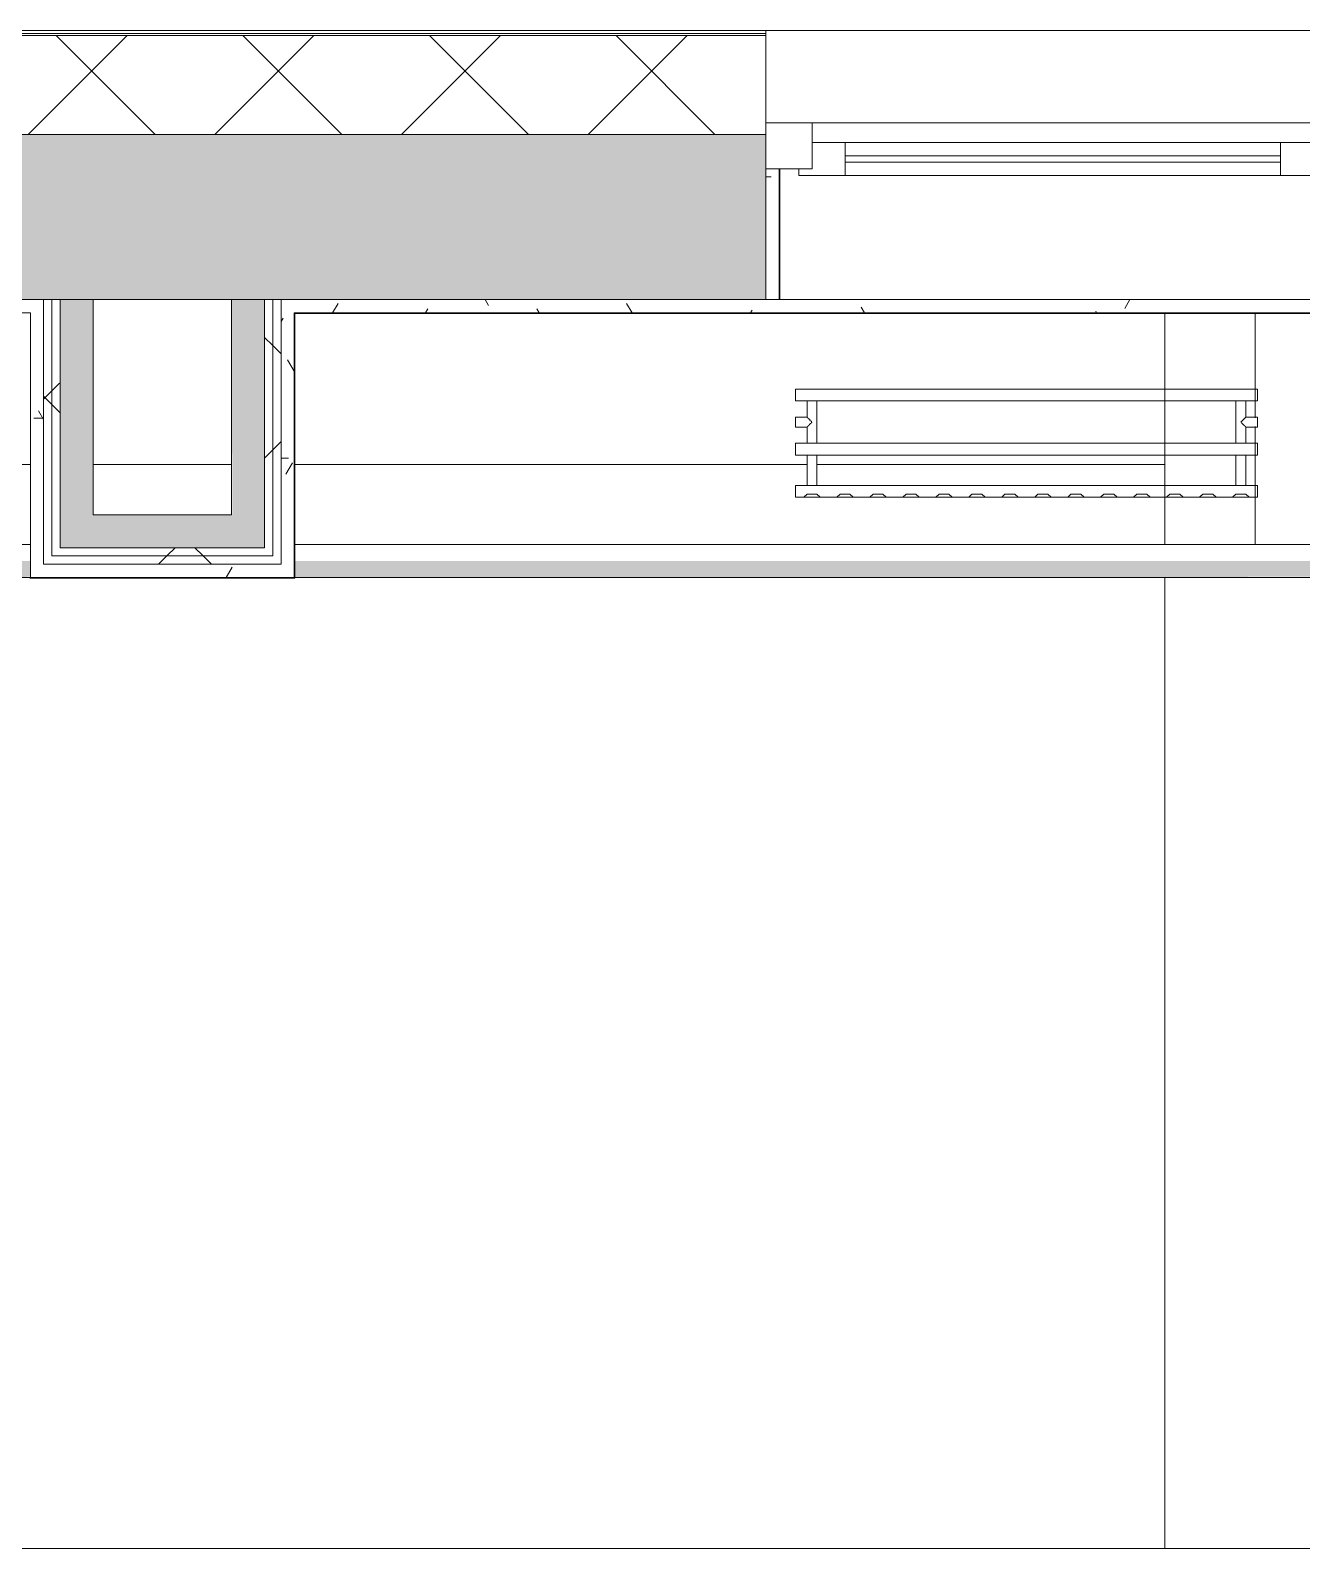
# Model space of a CAD drawing. Header units: millimetres. Extents: x -1113 to 415037, y -3642 to 354837.
# Drawn here: x 266908 to 268834, y 19257 to 21558 of the extents above; entities that cross this region are included whole.
import ezdxf

# ---------------------------------------------------------------- set-up
doc = ezdxf.new("R2010")
doc.units = ezdxf.units.MM
doc.layers.add('A-AREA-PATT-2', color=7, linetype='Continuous', lineweight=5, true_color=0xcde0ef, transparency=1)
for name, color, linetype, lineweight in [('A-FLOR', 7, 'Continuous', 9), ('A-GLAZ', 7, 'Continuous', 9), ('A-GLAZ-1', 7, 'Continuous', 5), ('A-WALL', 7, 'Continuous', 5), ('I-WALL', 7, 'Continuous', 5)]:
    doc.layers.add(name, color=color, linetype=linetype, lineweight=lineweight)
for name, color, linetype, lineweight, true_color in [('A-WALL-1', 9, 'Continuous', 5, 0x808080), ('A-WALL-FNSH-1', 9, 'Continuous', 5, 0x808080), ('M-EQPM-1', 7, 'Continuous', 9, 0xb2b2b2)]:
    doc.layers.add(name, color=color, linetype=linetype, lineweight=lineweight, true_color=true_color)
pattern_1 = [(0, (148772.123, -1e-08), (243.84, 60.96), [20.117, -162.763, 20.117, -162.763, -975.36]), (0, (148772.123, -1e-08), (243.84, 60.96), [-365.76, 20.117, -345.643, 20.117, -162.763, -426.72]), (0, (148772.123, -1e-08), (243.84, 60.96), [-914.4, 20.117, -101.803, 20.117, -284.683]), (120, (148863.563, 30.48), (-174.71291, 180.691634), [20.117, -162.763, 20.117, -162.763, -975.36]), (120, (148863.563, 30.48), (-174.71291, 180.691634), [-365.76, 20.117, -345.643, 20.117, -162.763, -426.72]), (120, (148863.563, 30.48), (-174.71291, 180.691634), [-914.4, 20.117, -101.803, 20.117, -284.683]), (240, (148894.043, 152.4), (-69.12709, -241.651634), [20.117, -162.763, 20.117, -162.763, -975.36]), (240, (148894.043, 152.4), (-69.12709, -241.651634), [-365.76, 20.117, -345.643, 20.117, -162.763, -426.72]), (240, (148894.043, 152.4), (-69.12709, -241.651634), [-914.4, 20.117, -101.803, 20.117, -284.683])]
pattern_2 = [(45, (148772.12, -1e-08), (-212.132, 212.132), []), (135, (148772.12, -1e-08), (-212.132, -212.132), [])]

# ---------------------------------------------------------------- blocks, each defined once
blk = doc.blocks.new('120_Окно_СКБ_1Ст - 120_Окно_СКБ_1Ст 900х2500_h_ с форточкой-V355-Объем проектирования 2 этажа')
at = {"layer": 'A-GLAZ'}
for p, q in [((-450, -127), (-450, -57)), ((-450, -57), (-380, -57)), ((-380, -57), (-380, -127)), ((380, -127), (380, -57)), ((380, -57), (450, -57)), ((450, -57), (450, -127)), ((380, -87), (-380, -87)), ((-380, -87), (-380, -127)), ((-330, -137), (-330, -87)), ((330, -137), (330, -87)), ((380, -127), (380, -87)), ((-380, -127), (-450, -127)), ((-380, -127), (-400, -127)), ((-400, -127), (-400, -137)), ((-400, -137), (400, -137)), ((400, -137), (-400, -137)), ((450, -127), (380, -127)), ((400, -127), (380, -127)), ((400, -137), (400, -127))]:
    blk.add_line(p, q, dxfattribs=at)
at = {"layer": 'A-GLAZ-1'}
for p, q in [((450, -57), (-450, -57)), ((-330, -107), (330, -107)), ((-430, -127), (-400, -127)), ((330, -117), (-330, -117)), ((400, -127), (430, -127))]:
    blk.add_line(p, q, dxfattribs=at)
blk = doc.blocks.new('radiator_prado_classic_z_tip_30_po exemplyaru - Classic Z Тип 30-300-V475-Объем проектирования 2 этажа')
at = {"layer": 'M-EQPM-1'}
for p, q in [((0, 228), (0, 210)), ((700, 228), (0, 228)), ((0, 210), (0, 228)), ((0, 228), (12.5, 228)), ((0, 210), (700, 210)), ((17.8, 210), (0, 210)), ((12.5, 228), (37.5, 228)), ((37.5, 228), (12.5, 228)), ((12.5, 228), (37.5, 228)), ((12.5, 228), (17.5, 223)), ((12.5, 228), (17.5, 223)), ((32.5, 223), (17.5, 223)), ((17.5, 223), (32.5, 223)), ((17.5, 210), (17.5, 164)), ((17.5, 210), (17.5, 164)), ((17.8, 210), (17.5, 210)), ((17.5, 210), (17.8, 210)), ((17.8, 210), (17.5, 210)), ((17.5, 210), (32.5, 210)), ((32.2, 210), (17.8, 210)), ((17.8, 210), (18.5, 210)), ((32.2, 210), (17.8, 210)), ((18.5, 210), (19.7, 210)), ((19.7, 210), (21.2, 210)), ((21.2, 210), (23.1, 210)), ((23.1, 210), (25, 210)), ((25, 210), (26.9, 210)), ((26.9, 210), (28.7, 210)), ((28.7, 210), (30.3, 210)), ((30.3, 210), (31.5, 210)), ((31.5, 210), (32.2, 210)), ((32.5, 210), (32.2, 210)), ((32.2, 210), (32.5, 210)), ((32.5, 210), (32.2, 210)), ((667.8, 210), (32.2, 210)), ((32.5, 223), (37.5, 228)), ((37.5, 228), (32.5, 223)), ((32.5, 164), (32.5, 210)), ((32.5, 164), (32.5, 210)), ((37.5, 228), (62.5, 228)), ((62.5, 228), (87.5, 228)), ((87.5, 228), (62.5, 228)), ((62.5, 228), (87.5, 228)), ((62.5, 228), (67.5, 223)), ((62.5, 228), (67.5, 223)), ((82.5, 223), (67.5, 223)), ((67.5, 223), (82.5, 223)), ((82.5, 223), (87.5, 228)), ((87.5, 228), (82.5, 223)), ((87.5, 228), (112.5, 228)), ((112.5, 228), (137.5, 228)), ((137.5, 228), (112.5, 228)), ((112.5, 228), (137.5, 228)), ((112.5, 228), (117.5, 223)), ((112.5, 228), (117.5, 223)), ((132.5, 223), (117.5, 223)), ((117.5, 223), (132.5, 223)), ((132.5, 223), (137.5, 228)), ((137.5, 228), (132.5, 223)), ((137.5, 228), (162.5, 228)), ((162.5, 228), (187.5, 228)), ((187.5, 228), (162.5, 228)), ((162.5, 228), (187.5, 228)), ((162.5, 228), (167.5, 223)), ((162.5, 228), (167.5, 223)), ((182.5, 223), (167.5, 223)), ((167.5, 223), (182.5, 223)), ((182.5, 223), (187.5, 228)), ((187.5, 228), (182.5, 223)), ((187.5, 228), (212.5, 228)), ((212.5, 228), (237.5, 228)), ((237.5, 228), (212.5, 228)), ((212.5, 228), (237.5, 228)), ((212.5, 228), (217.5, 223)), ((212.5, 228), (217.5, 223)), ((232.5, 223), (217.5, 223)), ((217.5, 223), (232.5, 223)), ((232.5, 223), (237.5, 228)), ((237.5, 228), (232.5, 223)), ((237.5, 228), (262.5, 228)), ((262.5, 228), (287.5, 228)), ((287.5, 228), (262.5, 228)), ((262.5, 228), (287.5, 228)), ((262.5, 228), (267.5, 223)), ((262.5, 228), (267.5, 223)), ((282.5, 223), (267.5, 223)), ((267.5, 223), (282.5, 223)), ((282.5, 223), (287.5, 228)), ((287.5, 228), (282.5, 223)), ((287.5, 228), (312.5, 228)), ((312.5, 228), (337.5, 228)), ((337.5, 228), (312.5, 228)), ((312.5, 228), (337.5, 228)), ((312.5, 228), (317.5, 223)), ((312.5, 228), (317.5, 223)), ((332.5, 223), (317.5, 223)), ((317.5, 223), (332.5, 223)), ((332.5, 223), (337.5, 228)), ((337.5, 228), (332.5, 223)), ((337.5, 228), (362.5, 228)), ((362.5, 228), (387.5, 228)), ((387.5, 228), (362.5, 228)), ((362.5, 228), (387.5, 228)), ((362.5, 228), (367.5, 223)), ((362.5, 228), (367.5, 223)), ((382.5, 223), (367.5, 223)), ((367.5, 223), (382.5, 223)), ((382.5, 223), (387.5, 228)), ((387.5, 228), (382.5, 223)), ((387.5, 228), (412.5, 228)), ((412.5, 228), (437.5, 228)), ((437.5, 228), (412.5, 228)), ((412.5, 228), (437.5, 228)), ((412.5, 228), (417.5, 223)), ((412.5, 228), (417.5, 223)), ((432.5, 223), (417.5, 223)), ((417.5, 223), (432.5, 223)), ((432.5, 223), (437.5, 228)), ((437.5, 228), (432.5, 223)), ((437.5, 228), (462.5, 228)), ((462.5, 228), (487.5, 228)), ((487.5, 228), (462.5, 228)), ((462.5, 228), (487.5, 228)), ((462.5, 228), (467.5, 223)), ((462.5, 228), (467.5, 223)), ((482.5, 223), (467.5, 223)), ((467.5, 223), (482.5, 223)), ((482.5, 223), (487.5, 228)), ((487.5, 228), (482.5, 223)), ((487.5, 228), (512.5, 228)), ((512.5, 228), (537.5, 228)), ((537.5, 228), (512.5, 228)), ((512.5, 228), (537.5, 228)), ((512.5, 228), (517.5, 223)), ((512.5, 228), (517.5, 223)), ((532.5, 223), (517.5, 223)), ((517.5, 223), (532.5, 223)), ((532.5, 223), (537.5, 228)), ((537.5, 228), (532.5, 223)), ((537.5, 228), (562.5, 228)), ((562.5, 228), (587.5, 228)), ((587.5, 228), (562.5, 228)), ((562.5, 228), (587.5, 228)), ((562.5, 228), (567.5, 223)), ((562.5, 228), (567.5, 223)), ((582.5, 223), (567.5, 223)), ((567.5, 223), (582.5, 223)), ((582.5, 223), (587.5, 228)), ((587.5, 228), (582.5, 223)), ((587.5, 228), (612.5, 228)), ((612.5, 228), (637.5, 228)), ((637.5, 228), (612.5, 228)), ((612.5, 228), (637.5, 228)), ((612.5, 228), (617.5, 223)), ((612.5, 228), (617.5, 223)), ((632.5, 223), (617.5, 223)), ((617.5, 223), (632.5, 223)), ((632.5, 223), (637.5, 228)), ((637.5, 228), (632.5, 223)), ((637.5, 228), (662.5, 228)), ((662.5, 228), (687.5, 228)), ((687.5, 228), (662.5, 228)), ((662.5, 228), (687.5, 228)), ((662.5, 228), (667.5, 223)), ((662.5, 228), (667.5, 223)), ((682.5, 223), (667.5, 223)), ((667.5, 223), (682.5, 223)), ((667.5, 210), (667.5, 164)), ((667.5, 210), (667.5, 164)), ((667.8, 210), (667.5, 210)), ((667.5, 210), (682.5, 210)), ((667.8, 210), (667.5, 210)), ((667.5, 210), (667.8, 210)), ((669.7, 210), (667.8, 210)), ((682.2, 210), (667.8, 210)), ((667.8, 210), (682.2, 210)), ((675, 210), (669.7, 210)), ((682.2, 210), (675, 210)), ((682.5, 210), (682.2, 210)), ((682.5, 210), (682.2, 210)), ((682.2, 210), (682.5, 210)), ((700, 210), (682.2, 210)), ((682.5, 223), (687.5, 228)), ((687.5, 228), (682.5, 223)), ((682.5, 164), (682.5, 210)), ((682.5, 164), (682.5, 210)), ((687.5, 228), (700, 228)), ((700, 210), (700, 228)), ((700, 228), (700, 210)), ((700, 164), (0, 164)), ((0, 164), (0, 146)), ((0, 146), (0, 164)), ((0, 164), (17.8, 164)), ((17.8, 164), (17.5, 164)), ((17.5, 164), (17.8, 164)), ((17.8, 164), (17.5, 164)), ((17.5, 164), (32.5, 164)), ((32.2, 164), (17.8, 164)), ((17.8, 164), (18.5, 164)), ((32.2, 164), (17.8, 164)), ((18.5, 164), (21.2, 164)), ((21.2, 164), (25, 164)), ((25, 164), (26.9, 164)), ((26.9, 164), (30.3, 164)), ((30.3, 164), (32.2, 164)), ((32.5, 164), (32.2, 164)), ((32.2, 164), (32.5, 164)), ((32.5, 164), (32.2, 164)), ((32.2, 164), (667.8, 164)), ((667.8, 164), (667.5, 164)), ((667.5, 164), (682.5, 164)), ((667.8, 164), (667.5, 164)), ((667.5, 164), (667.8, 164)), ((669.7, 164), (667.8, 164)), ((682.2, 164), (667.8, 164)), ((667.8, 164), (669.7, 164)), ((673.1, 164), (669.7, 164)), ((669.7, 164), (673.1, 164)), ((678.7, 164), (673.1, 164)), ((673.1, 164), (676.9, 164)), ((676.9, 164), (682.2, 164)), ((682.2, 164), (678.7, 164)), ((682.5, 164), (682.2, 164)), ((682.5, 164), (682.2, 164)), ((682.2, 164), (682.5, 164)), ((682.2, 164), (700, 164)), ((700, 146), (700, 164)), ((700, 164), (700, 146)), ((0, 146), (700, 146)), ((18.5, 146), (0, 146)), ((17.5, 146), (17.5, 121.5)), ((17.5, 146), (17.5, 121.5)), ((17.5, 146), (18.5, 146)), ((18.5, 146), (17.5, 146)), ((17.5, 146), (18.5, 146)), ((32.5, 146), (17.5, 146)), ((18.5, 146), (32.2, 146)), ((21.2, 146), (18.5, 146)), ((18.5, 146), (32.2, 146)), ((32.2, 146), (21.2, 146)), ((32.2, 146), (32.5, 146)), ((32.5, 146), (32.2, 146)), ((32.2, 146), (32.5, 146)), ((667.8, 146), (32.2, 146)), ((32.5, 82), (32.5, 146)), ((32.5, 82), (32.5, 146)), ((667.5, 146), (667.5, 82)), ((667.5, 146), (667.5, 82)), ((667.5, 146), (667.8, 146)), ((682.5, 146), (667.5, 146)), ((667.5, 146), (667.8, 146)), ((667.8, 146), (667.5, 146)), ((667.8, 146), (681.5, 146)), ((667.8, 146), (681.5, 146)), ((669.7, 146), (667.8, 146)), ((675, 146), (669.7, 146)), ((681.5, 146), (675, 146)), ((681.5, 146), (682.5, 146)), ((681.5, 146), (682.5, 146)), ((682.5, 146), (681.5, 146)), ((700, 146), (681.5, 146)), ((682.5, 121.5), (682.5, 146)), ((682.5, 121.5), (682.5, 146)), ((17.5, 121.5), (0, 121.5)), ((17.5, 121.5), (0, 121.5)), ((0, 121.5), (0, 120.5)), ((0, 106.5), (0, 121.5)), ((0, 120.5), (0, 107.5)), ((0, 120.5), (0, 119.3)), ((0, 114), (0, 120.5)), ((0, 120.5), (0, 120.5)), ((0, 119.3), (0, 117.8)), ((0, 117.8), (0, 114)), ((700, 121.5), (682.5, 121.5)), ((700, 121.5), (682.5, 121.5)), ((700, 121.5), (700, 106.5)), ((700, 120.5), (700, 121.5)), ((700, 121.5), (700, 120.5)), ((700, 120.5), (700, 121.5)), ((700, 107.5), (700, 120.5)), ((700, 120.5), (700, 107.5)), ((700, 107.5), (700, 120.5)), ((0, 114), (0, 110.3)), ((0, 107.5), (0, 114)), ((0, 110.3), (0, 108.7)), ((0, 108.7), (0, 107.5)), ((0, 107.5), (0, 106.5)), ((0, 107.5), (0, 107.5)), ((0, 106.5), (17.5, 106.5)), ((0, 106.5), (17.5, 106.5)), ((17.5, 106.5), (17.5, 82)), ((17.5, 106.5), (17.5, 82)), ((682.5, 82), (682.5, 106.5)), ((682.5, 106.5), (700, 106.5)), ((682.5, 82), (682.5, 106.5)), ((682.5, 106.5), (700, 106.5)), ((700, 106.5), (700, 107.5)), ((700, 107.5), (700, 106.5)), ((700, 106.5), (700, 107.5)), ((700, 82), (0, 82)), ((0, 82), (0, 64)), ((0, 64), (0, 82)), ((0, 82), (18.5, 82)), ((18.5, 82), (17.5, 82)), ((17.5, 82), (18.5, 82)), ((18.5, 82), (17.5, 82)), ((17.5, 82), (32.5, 82)), ((32.2, 82), (18.5, 82)), ((18.5, 82), (19.7, 82)), ((32.2, 82), (18.5, 82)), ((19.7, 82), (26.9, 82)), ((26.9, 82), (30.3, 82)), ((30.3, 82), (31.5, 82)), ((31.5, 82), (32.2, 82)), ((32.5, 82), (32.2, 82)), ((32.2, 82), (32.5, 82)), ((32.5, 82), (32.2, 82)), ((32.2, 82), (667.8, 82)), ((667.8, 82), (667.5, 82)), ((667.5, 82), (682.5, 82)), ((667.8, 82), (667.5, 82)), ((667.5, 82), (667.8, 82)), ((681.5, 82), (667.8, 82)), ((681.5, 82), (667.8, 82)), ((667.8, 82), (669.7, 82)), ((669.7, 82), (675, 82)), ((675, 82), (678.7, 82)), ((678.7, 82), (680.3, 82)), ((680.3, 82), (681.5, 82)), ((682.5, 82), (681.5, 82)), ((682.5, 82), (681.5, 82)), ((681.5, 82), (682.5, 82)), ((681.5, 82), (700, 82)), ((700, 64), (700, 82)), ((700, 82), (700, 64)), ((700, 64), (0, 64)), ((0, 64), (700, 64))]:
    blk.add_line(p, q, dxfattribs=at)
for points, knots in [([(18.5, 120.5), (18.4, 120.6), (18.3, 120.7), (18.1, 120.9), (17.9, 121.1), (17.8, 121.2), (17.7, 121.3), (17.5, 121.5), (17.5, 121.5), (17.5, 121.5)], [0.7142857, 0.7142857, 0.7142857, 0.7142857, 0.75, 0.7857143, 0.8214286, 0.8571429, 0.8928571, 0.9285714, 1, 1, 1, 1]), ([(17.5, 121.5), (17.5, 121.5), (17.5, 121.5), (17.7, 121.3), (17.8, 121.2), (17.9, 121.1), (18.1, 120.9), (18.3, 120.7), (18.4, 120.6), (18.5, 120.5)], [0, 0, 0, 0, 0.0714286, 0.1071429, 0.1428571, 0.1785714, 0.2142857, 0.25, 0.2857143, 0.2857143, 0.2857143, 0.2857143]), ([(17.5, 121.5), (17.5, 121.5), (17.5, 121.5), (17.7, 121.3), (17.8, 121.2), (17.9, 121.1), (18.1, 120.9), (18.3, 120.7), (18.4, 120.6), (18.5, 120.5)], [0, 0, 0, 0, 0.0714286, 0.1071429, 0.1428571, 0.1785714, 0.2142857, 0.25, 0.2857143, 0.2857143, 0.2857143, 0.2857143]), ([(25, 114), (24.5, 114.5), (23.6, 115.4), (22.4, 116.6), (21.6, 117.4), (21.1, 117.9), (20.8, 118.2), (20.5, 118.5), (20.2, 118.8), (19.8, 119.1), (19.6, 119.4), (19.3, 119.7), (19, 120), (18.7, 120.3), (18.5, 120.5), (18.3, 120.7), (18.1, 120.9), (17.9, 121.1), (17.8, 121.2), (17.7, 121.3), (17.5, 121.5), (17.5, 121.5), (17.5, 121.5)], [0, 0, 0, 0, 0.142857, 0.285714, 0.357143, 0.392857, 0.428571, 0.464286, 0.5, 0.535714, 0.571429, 0.607143, 0.642857, 0.678571, 0.714286, 0.75, 0.785714, 0.821429, 0.857143, 0.892857, 0.928571, 1, 1, 1, 1]), ([(22.1, 116.9), (21.9, 117.1), (21.6, 117.4), (21.1, 117.9), (20.8, 118.2), (20.5, 118.5), (20.2, 118.8), (19.9, 119.2), (19.7, 119.3), (19.6, 119.4)], [0.2857143, 0.2857143, 0.2857143, 0.2857143, 0.3571429, 0.3928571, 0.4285714, 0.4642857, 0.5, 0.5357143, 0.5714286, 0.5714286, 0.5714286, 0.5714286]), ([(19.6, 119.4), (19.7, 119.3), (19.9, 119.2), (20.3, 118.7), (20.7, 118.3), (21.1, 117.9), (21.6, 117.4), (21.9, 117.1), (22.1, 116.9)], [0.4285714, 0.4285714, 0.4285714, 0.4285714, 0.4642857, 0.5, 0.5714286, 0.6071429, 0.6428571, 0.7142857, 0.7142857, 0.7142857, 0.7142857]), ([(19.6, 119.4), (19.7, 119.3), (19.8, 119.1), (20.3, 118.7), (20.7, 118.3), (21.1, 117.9), (21.6, 117.4), (21.9, 117.1), (22.1, 116.9)], [0.4285714, 0.4285714, 0.4285714, 0.4285714, 0.4642857, 0.5, 0.5714286, 0.6071429, 0.6428571, 0.7142857, 0.7142857, 0.7142857, 0.7142857]), ([(675, 114), (675.5, 114.5), (676.4, 115.4), (677.6, 116.6), (678.4, 117.4), (678.9, 117.9), (679.2, 118.2), (679.5, 118.5), (679.8, 118.8), (680.1, 119.2), (680.4, 119.4), (680.7, 119.7), (681, 120), (681.3, 120.3), (681.5, 120.5), (681.7, 120.7), (681.9, 120.9), (682.1, 121.1), (682.2, 121.2), (682.3, 121.3), (682.5, 121.5), (682.5, 121.5), (682.5, 121.5)], [0, 0, 0, 0, 0.142857, 0.285714, 0.357143, 0.392857, 0.428571, 0.464286, 0.5, 0.535714, 0.571429, 0.607143, 0.642857, 0.678571, 0.714286, 0.75, 0.785714, 0.821429, 0.857143, 0.892857, 0.928571, 1, 1, 1, 1]), ([(680.4, 119.4), (680.3, 119.3), (680.1, 119.2), (679.7, 118.7), (679.3, 118.3), (678.9, 117.9), (678.4, 117.4), (678.1, 117.1), (677.9, 116.9)], [0.4285714, 0.4285714, 0.4285714, 0.4285714, 0.4642857, 0.5, 0.5714286, 0.6071429, 0.6428571, 0.7142857, 0.7142857, 0.7142857, 0.7142857]), ([(679.2, 118.2), (679.1, 118.1), (678.9, 117.9), (678.4, 117.4), (678.1, 117.1), (677.9, 116.9)], [0.5714286, 0.5714286, 0.5714286, 0.5714286, 0.6071429, 0.6428571, 0.7142857, 0.7142857, 0.7142857, 0.7142857]), ([(677.9, 116.9), (678.1, 117.1), (678.4, 117.4), (678.9, 117.9), (679.1, 118.1), (679.2, 118.2)], [0.2857143, 0.2857143, 0.2857143, 0.2857143, 0.3571429, 0.3928571, 0.4285714, 0.4285714, 0.4285714, 0.4285714]), ([(680.4, 119.4), (680.3, 119.3), (680.1, 119.2), (679.7, 118.7), (679.4, 118.4), (679.2, 118.2)], [0.4285714, 0.4285714, 0.4285714, 0.4285714, 0.4642857, 0.5, 0.5714286, 0.5714286, 0.5714286, 0.5714286]), ([(682.5, 121.5), (682.5, 121.5), (682.5, 121.5), (682.3, 121.3), (682.2, 121.2), (682.1, 121.1), (681.9, 120.9), (681.7, 120.7), (681.6, 120.6), (681.5, 120.5)], [0, 0, 0, 0, 0.0714286, 0.1071429, 0.1428571, 0.1785714, 0.2142857, 0.25, 0.2857143, 0.2857143, 0.2857143, 0.2857143]), ([(682.5, 121.5), (682.5, 121.5), (682.5, 121.5), (682.3, 121.3), (682.2, 121.2), (682.1, 121.1), (681.9, 120.9), (681.7, 120.7), (681.6, 120.6), (681.5, 120.5)], [0, 0, 0, 0, 0.0714286, 0.1071429, 0.1428571, 0.1785714, 0.2142857, 0.25, 0.2857143, 0.2857143, 0.2857143, 0.2857143]), ([(681.5, 120.5), (681.6, 120.6), (681.7, 120.7), (681.9, 120.9), (682.1, 121.1), (682.2, 121.2), (682.3, 121.3), (682.5, 121.5), (682.5, 121.5), (682.5, 121.5)], [0.7142857, 0.7142857, 0.7142857, 0.7142857, 0.75, 0.7857143, 0.8214286, 0.8571429, 0.8928571, 0.9285714, 1, 1, 1, 1]), ([(17.5, 106.5), (17.5, 106.5), (17.5, 106.5), (17.7, 106.7), (17.8, 106.8), (17.9, 106.9), (18.1, 107.1), (18.3, 107.3), (18.5, 107.5), (18.7, 107.7), (19, 108), (19.3, 108.3), (19.6, 108.6), (19.8, 108.9), (20.3, 109.3), (20.7, 109.7), (21.1, 110.1), (21.6, 110.6), (22.4, 111.4), (23.6, 112.6), (24.5, 113.5), (25, 114)], [0, 0, 0, 0, 0.071429, 0.107143, 0.142857, 0.178571, 0.214286, 0.25, 0.285714, 0.321429, 0.357143, 0.392857, 0.428571, 0.464286, 0.5, 0.571429, 0.607143, 0.642857, 0.714286, 0.857143, 1, 1, 1, 1]), ([(17.5, 106.5), (17.5, 106.5), (17.5, 106.5), (17.7, 106.7), (17.8, 106.8), (17.9, 106.9), (18.1, 107.1), (18.3, 107.3), (18.4, 107.4), (18.5, 107.5)], [0, 0, 0, 0, 0.0714286, 0.1071429, 0.1428571, 0.1785714, 0.2142857, 0.25, 0.2857143, 0.2857143, 0.2857143, 0.2857143]), ([(18.5, 107.5), (18.4, 107.4), (18.3, 107.3), (18.1, 107.1), (17.9, 106.9), (17.8, 106.8), (17.7, 106.7), (17.5, 106.5), (17.5, 106.5), (17.5, 106.5)], [0.7142857, 0.7142857, 0.7142857, 0.7142857, 0.75, 0.7857143, 0.8214286, 0.8571429, 0.8928571, 0.9285714, 1, 1, 1, 1]), ([(18.5, 107.5), (18.4, 107.4), (18.3, 107.3), (18.1, 107.1), (17.9, 106.9), (17.8, 106.8), (17.7, 106.7), (17.5, 106.5), (17.5, 106.5), (17.5, 106.5)], [0.7142857, 0.7142857, 0.7142857, 0.7142857, 0.75, 0.7857143, 0.8214286, 0.8571429, 0.8928571, 0.9285714, 1, 1, 1, 1]), ([(19.6, 108.6), (19.7, 108.7), (19.9, 108.8), (20.3, 109.3), (20.7, 109.7), (21.1, 110.1), (21.6, 110.6), (21.9, 110.9), (22.1, 111.1)], [0.4285714, 0.4285714, 0.4285714, 0.4285714, 0.4642857, 0.5, 0.5714286, 0.6071429, 0.6428571, 0.7142857, 0.7142857, 0.7142857, 0.7142857]), ([(22.1, 111.1), (21.9, 110.9), (21.6, 110.6), (21.1, 110.1), (20.8, 109.8), (20.5, 109.5), (20.2, 109.2), (19.9, 108.8), (19.7, 108.7), (19.6, 108.6)], [0.2857143, 0.2857143, 0.2857143, 0.2857143, 0.3571429, 0.3928571, 0.4285714, 0.4642857, 0.5, 0.5357143, 0.5714286, 0.5714286, 0.5714286, 0.5714286]), ([(22.1, 111.1), (21.9, 110.9), (21.6, 110.6), (21.1, 110.1), (20.8, 109.8), (20.5, 109.5), (20.2, 109.2), (19.8, 108.9), (19.7, 108.7), (19.6, 108.6)], [0.2857143, 0.2857143, 0.2857143, 0.2857143, 0.3571429, 0.3928571, 0.4285714, 0.4642857, 0.5, 0.5357143, 0.5714286, 0.5714286, 0.5714286, 0.5714286]), ([(682.5, 106.5), (682.5, 106.5), (682.5, 106.5), (682.3, 106.7), (682.2, 106.8), (682.1, 106.9), (681.9, 107.1), (681.7, 107.3), (681.5, 107.5), (681.3, 107.7), (681, 108), (680.7, 108.3), (680.4, 108.6), (680.1, 108.8), (679.7, 109.3), (679.3, 109.7), (678.9, 110.1), (678.4, 110.6), (677.6, 111.4), (676.4, 112.6), (675.5, 113.5), (675, 114)], [0, 0, 0, 0, 0.071429, 0.107143, 0.142857, 0.178571, 0.214286, 0.25, 0.285714, 0.321429, 0.357143, 0.392857, 0.428571, 0.464286, 0.5, 0.571429, 0.607143, 0.642857, 0.714286, 0.857143, 1, 1, 1, 1]), ([(677.9, 111.1), (678.1, 110.9), (678.4, 110.6), (678.9, 110.1), (679.2, 109.8), (679.5, 109.5), (679.8, 109.2), (680.1, 108.8), (680.3, 108.7), (680.4, 108.6)], [0.2857143, 0.2857143, 0.2857143, 0.2857143, 0.3571429, 0.3928571, 0.4285714, 0.4642857, 0.5, 0.5357143, 0.5714286, 0.5714286, 0.5714286, 0.5714286]), ([(677.9, 111.1), (678.1, 110.9), (678.4, 110.6), (678.9, 110.1), (679.1, 109.9), (679.2, 109.8)], [0.2857143, 0.2857143, 0.2857143, 0.2857143, 0.3571429, 0.3928571, 0.4285714, 0.4285714, 0.4285714, 0.4285714]), ([(679.2, 109.8), (679.1, 109.9), (678.9, 110.1), (678.4, 110.6), (678.1, 110.9), (677.9, 111.1)], [0.5714286, 0.5714286, 0.5714286, 0.5714286, 0.6071429, 0.6428571, 0.7142857, 0.7142857, 0.7142857, 0.7142857]), ([(680.4, 108.6), (680.3, 108.7), (680.1, 108.8), (679.7, 109.3), (679.4, 109.6), (679.2, 109.8)], [0.4285714, 0.4285714, 0.4285714, 0.4285714, 0.4642857, 0.5, 0.5714286, 0.5714286, 0.5714286, 0.5714286]), ([(681.5, 107.5), (681.6, 107.4), (681.7, 107.3), (681.9, 107.1), (682.1, 106.9), (682.2, 106.8), (682.3, 106.7), (682.5, 106.5), (682.5, 106.5), (682.5, 106.5)], [0.7142857, 0.7142857, 0.7142857, 0.7142857, 0.75, 0.7857143, 0.8214286, 0.8571429, 0.8928571, 0.9285714, 1, 1, 1, 1]), ([(681.5, 107.5), (681.6, 107.4), (681.7, 107.3), (681.9, 107.1), (682.1, 106.9), (682.2, 106.8), (682.3, 106.7), (682.5, 106.5), (682.5, 106.5), (682.5, 106.5)], [0.7142857, 0.7142857, 0.7142857, 0.7142857, 0.75, 0.7857143, 0.8214286, 0.8571429, 0.8928571, 0.9285714, 1, 1, 1, 1]), ([(682.5, 106.5), (682.5, 106.5), (682.5, 106.5), (682.3, 106.7), (682.2, 106.8), (682.1, 106.9), (681.9, 107.1), (681.7, 107.3), (681.6, 107.4), (681.5, 107.5)], [0, 0, 0, 0, 0.0714286, 0.1071429, 0.1428571, 0.1785714, 0.2142857, 0.25, 0.2857143, 0.2857143, 0.2857143, 0.2857143])]:
    blk.add_open_spline(points, degree=3, knots=knots, dxfattribs=at)
for points in [[(19.6, 119.4), (19.5, 119.5), (19.3, 119.7), (19, 120), (18.7, 120.3), (18.6, 120.4), (18.5, 120.5)], [(18.5, 120.5), (18.6, 120.4), (18.7, 120.3), (19, 120), (19.3, 119.7), (19.5, 119.5), (19.6, 119.4)], [(18.5, 120.5), (18.6, 120.4), (18.7, 120.3), (19, 120), (19.3, 119.7), (19.5, 119.5), (19.6, 119.4)], [(25, 114), (24.5, 114.5), (23.6, 115.4), (22.6, 116.4), (22.1, 116.9)], [(22.1, 116.9), (22.6, 116.4), (23.6, 115.4), (24.5, 114.5), (25, 114)], [(22.1, 116.9), (22.6, 116.4), (23.6, 115.4), (24.5, 114.5), (25, 114)], [(677.9, 116.9), (677.4, 116.4), (676.4, 115.4), (675.5, 114.5), (675, 114)], [(677.9, 116.9), (677.4, 116.4), (676.4, 115.4), (675.5, 114.5), (675, 114)], [(675, 114), (675.5, 114.5), (676.4, 115.4), (677.4, 116.4), (677.9, 116.9)], [(679.2, 118.2), (679.3, 118.3), (679.5, 118.5), (679.8, 118.8), (680.1, 119.2), (680.3, 119.3), (680.4, 119.4)], [(681.5, 120.5), (681.4, 120.4), (681.3, 120.3), (681, 120), (680.7, 119.7), (680.5, 119.5), (680.4, 119.4)], [(681.5, 120.5), (681.4, 120.4), (681.3, 120.3), (681, 120), (680.7, 119.7), (680.5, 119.5), (680.4, 119.4)], [(680.4, 119.4), (680.5, 119.5), (680.7, 119.7), (681, 120), (681.3, 120.3), (681.4, 120.4), (681.5, 120.5)], [(18.5, 107.5), (18.6, 107.6), (18.7, 107.7), (19, 108), (19.3, 108.3), (19.5, 108.5), (19.6, 108.6)], [(19.6, 108.6), (19.5, 108.5), (19.3, 108.3), (19, 108), (18.7, 107.7), (18.6, 107.6), (18.5, 107.5)], [(19.6, 108.6), (19.5, 108.5), (19.3, 108.3), (19, 108), (18.7, 107.7), (18.6, 107.6), (18.5, 107.5)], [(22.1, 111.1), (22.6, 111.6), (23.6, 112.6), (24.5, 113.5), (25, 114)], [(25, 114), (24.5, 113.5), (23.6, 112.6), (22.6, 111.6), (22.1, 111.1)], [(25, 114), (24.5, 113.5), (23.6, 112.6), (22.6, 111.6), (22.1, 111.1)], [(675, 114), (675.5, 113.5), (676.4, 112.6), (677.4, 111.6), (677.9, 111.1)], [(675, 114), (675.5, 113.5), (676, 113), (676.4, 112.6)], [(677.9, 111.1), (677.4, 111.6), (676.4, 112.6), (675.5, 113.5), (675, 114)], [(676.4, 112.6), (676.9, 112.1), (677.4, 111.6), (677.9, 111.1)], [(679.2, 109.8), (679.3, 109.7), (679.5, 109.5), (679.8, 109.2), (680.1, 108.8), (680.3, 108.7), (680.4, 108.6)], [(680.4, 108.6), (680.5, 108.5), (680.7, 108.3), (681, 108), (681.3, 107.7), (681.4, 107.6), (681.5, 107.5)], [(680.4, 108.6), (680.5, 108.5), (680.7, 108.3), (681, 108), (681.3, 107.7), (681.4, 107.6), (681.5, 107.5)], [(681.5, 107.5), (681.4, 107.6), (681.3, 107.7), (681, 108), (680.7, 108.3), (680.5, 108.5), (680.4, 108.6)]]:
    blk.add_open_spline(points, degree=3, dxfattribs=at)

msp = doc.modelspace()

# ---------------------------------------------------------------- hatches: boundary and pattern name
at = {"layer": 'A-AREA-PATT-2'}
h = msp.add_hatch(color=256, dxfattribs=at)
h.paths.add_polyline_path([(260908, 20728), (264122.1, 20729), (264122.1, 20753), (259843.1, 20752.3), (259843.1, 20728), (260546.7, 20728)])
h.paths.add_polyline_path([(268135.4, 20729), (268901.8, 20730), (268901.8, 20754), (267308.6, 20754), (267308.9, 20729), (267892.4, 20729)])
h.paths.add_polyline_path([(266880.3, 20729), (266907.1, 20730), (266907.1, 20754), (264893.1, 20753.1), (264893.1, 20729), (266689.9, 20729)])
at = {"layer": 'A-WALL'}
h = msp.add_hatch(dxfattribs=at)
h.set_pattern_fill('FP_24', color=256, style=0, pattern_type=2)
h.set_pattern_definition([(45, (148772.12, -1e-08), (-141.42136, 141.42136), []), (135, (148772.12, -1e-08), (-141.42136, -141.42136), [])])
h.paths.add_polyline_path([(259122.1, 21400), (260022.1, 21400), (260022.1, 21550), (258722.6, 21550), (258722.6, 21400)])
h.paths.add_polyline_path([(254322.3, 21400), (255622.6, 21400), (255622.6, 21550), (254322.3, 21550)])
h.paths.add_polyline_path([(257822.6, 21400), (257822.6, 21550), (256522.6, 21550), (256522.6, 21400), (257294.4, 21400)])
h.paths.add_polyline_path([(252022.3, 21400), (252022.3, 21550), (250822.1, 21550), (250822.1, 21400)])
h.paths.add_polyline_path([(249847.1, 21400), (249922.1, 21400), (249922.1, 21550), (245382.1, 21550), (245382.1, 21400), (249637.1, 21400)])
h.paths.add_polyline_path([(242082.1, 21400), (242082.1, 21550), (241832.1, 21550), (241832.1, 21400)])
h.paths.add_polyline_path([(266689.9, 21400), (268022.3, 21400), (268022.3, 21550), (266672.6, 21550), (266672.6, 21400)])
h.paths.add_polyline_path([(264521.7, 21400), (265772.6, 21400), (265772.6, 21550), (264372.6, 21550), (264372.6, 21400)])
h.paths.add_polyline_path([(260922.1, 21400), (262072.6, 21400), (262072.6, 21550), (260922.1, 21550)])
h.paths.add_polyline_path([(273602.1, 21400), (274002.1, 21400), (274002.1, 21550), (268922.3, 21550), (268922.3, 21400), (272471.8, 21400)])
at = {"layer": 'I-WALL'}
h = msp.add_hatch(dxfattribs=at)
h.set_pattern_fill('FP_1', color=256, style=0, pattern_type=2)
h.set_pattern_definition([(45, (148772.12, -1e-08), (-114.04925, 114.04925), []), (45, (148886.17, -1e-08), (-114.04925, 114.04925), [201.612, -40.322, 6.706, -33.617])])
h.paths.add_polyline_path([(259122.1, 21150), (259122.1, 21400), (258722.6, 21400), (258722.6, 21150), (259117.2, 21150)])
h.paths.add_polyline_path([(257294.4, 21150), (257822.6, 21150), (257822.6, 21400), (256522.6, 21400), (256522.6, 21150), (257242.1, 21150)])
h.paths.add_polyline_path([(249344.3, 21150), (249352.1, 21150), (249352.1, 21400), (249332.1, 21400), (249332.1, 21150)])
h.paths.add_polyline_path([(269982.1, 21150), (269982.1, 21400), (269622.1, 21400), (269622.1, 21150)])
h.paths.add_polyline_path([(249572.1, 21150), (249922.1, 21150), (249922.1, 21400), (249572.1, 21400), (249572.1, 21391.7)])
h.paths.add_polyline_path([(268022.3, 21150), (268022.3, 21400), (266672.6, 21400), (266672.6, 21150), (267412.6, 21150)])
h.paths.add_polyline_path([(265772.6, 21150), (265772.6, 21400), (264872.6, 21400), (264872.6, 21150), (265244.4, 21150)])
h.paths.add_polyline_path([(252022.3, 21150), (252022.3, 21400), (250822.1, 21400), (250822.1, 21150)])
h.paths.add_polyline_path([(260922.1, 21150), (262072.6, 21150), (262072.6, 21400), (260922.1, 21400)])
h.paths.add_polyline_path([(254822.1, 21150), (255622.6, 21150), (255622.6, 21400), (254822.1, 21400)])
h.paths.add_polyline_path([(259822.1, 21150), (260022.1, 21150), (260022.1, 21400), (259822.1, 21400), (259822.1, 21275)])
h = msp.add_hatch(dxfattribs=at)
h.set_pattern_fill('FP_191', color=256, style=0, pattern_type=2)
h.set_pattern_definition(pattern_1)
h.paths.add_polyline_path([(268022.3, 21150), (268042.3, 21150), (268042.3, 21348), (268022.3, 21348), (268022.3, 21338)])
h = msp.add_hatch(dxfattribs=at)
h.set_pattern_fill('FP_191', color=256, style=0, pattern_type=2)
h.set_pattern_definition(pattern_1)
h.paths.add_polyline_path([(266582.1, 21130), (266927.6, 21130), (266927.6, 21150), (264872.6, 21150), (264893.6, 21130), (266444.9, 21130)])
h.paths.add_polyline_path([(264892.6, 21130), (264872.6, 21150), (264872.6, 21130)])
h = msp.add_hatch(dxfattribs=at)
h.set_pattern_fill('FP_192', color=256, style=0, pattern_type=2)
h.set_pattern_definition(pattern_2)
h.paths.add_polyline_path([(266927.6, 20749), (266940.1, 20749), (266940.1, 21150), (266927.6, 21150), (266927.6, 20779)])
h = msp.add_hatch(dxfattribs=at)
h.set_pattern_fill('FP_192', color=256, style=0, pattern_type=2)
h.set_pattern_definition(pattern_2)
h.paths.add_polyline_path([(266952.6, 20761.5), (266951.7, 21150), (266940.1, 21150), (266940.1, 20761.5)])
for points in [[(267002.6, 20774), (267002.6, 21150), (266952.6, 21149.4), (266952.6, 20774)], [(267262.6, 20824), (267262.6, 21150), (267212.6, 21150), (267213.8, 20824)], [(267262.6, 20774), (267262.6, 20824), (267002.6, 20824), (267002.6, 20774), (267250.3, 20774)]]:
    msp.add_hatch(color=256, dxfattribs=at).paths.add_polyline_path(points)
h = msp.add_hatch(dxfattribs=at)
h.set_pattern_fill('FP_192', color=256, style=0, pattern_type=2)
h.set_pattern_definition(pattern_2)
h.paths.add_polyline_path([(267263.7, 20774), (267275.1, 20774.6), (267275.1, 21150), (267262.6, 21150), (267262.6, 20774)])
h = msp.add_hatch(dxfattribs=at)
h.set_pattern_fill('FP_192', color=256, style=0, pattern_type=2)
h.set_pattern_definition(pattern_2)
h.paths.add_polyline_path([(267275.1, 20761.5), (267287.6, 20761.5), (267287.6, 21150), (267275.1, 21150), (267275.1, 20762.6)])
h = msp.add_hatch(dxfattribs=at)
h.set_pattern_fill('FP_191', color=256, style=0, pattern_type=2)
h.set_pattern_definition(pattern_1)
h.paths.add_polyline_path([(268690.1, 21130), (268902.3, 21130), (268902.3, 21150), (267287.6, 21150), (267287.6, 21130), (268627.1, 21130)])
h = msp.add_hatch(dxfattribs=at)
h.set_pattern_fill('FP_191', color=256, style=0, pattern_type=2)
h.set_pattern_definition(pattern_1)
h.paths.add_polyline_path([(266927.6, 20729), (266927.6, 21130), (266907.6, 21130), (266908.8, 20729)])
h = msp.add_hatch(dxfattribs=at)
h.set_pattern_fill('FP_191', color=256, style=0, pattern_type=2)
h.set_pattern_definition(pattern_1)
h.paths.add_polyline_path([(267307.6, 20749), (267307.6, 21130), (267287.6, 21130), (267288.7, 20749)])
h = msp.add_hatch(dxfattribs=at)
h.set_pattern_fill('FP_192', color=256, style=0, pattern_type=2)
h.set_pattern_definition(pattern_2)
h.paths.add_polyline_path([(267282.9, 20749), (267287.6, 20750), (267287.6, 20761.5), (266940.1, 20761.5), (266940.1, 20749), (267262.6, 20749)])
h = msp.add_hatch(dxfattribs=at)
h.set_pattern_fill('FP_192', color=256, style=0, pattern_type=2)
h.set_pattern_definition(pattern_2)
h.paths.add_polyline_path([(267002.6, 20761.5), (267275.1, 20762.6), (267275.1, 20774), (266952.6, 20774), (266952.6, 20761.5)])
h = msp.add_hatch(dxfattribs=at)
h.set_pattern_fill('FP_191', color=256, style=0, pattern_type=2)
h.set_pattern_definition(pattern_1)
h.paths.add_polyline_path([(267307.6, 20729), (267307.6, 20749), (266927.6, 20749), (266927.6, 20729), (267303.8, 20729)])

# ---------------------------------------------------------------- linework, layer by layer
at = {"layer": 'A-FLOR'}
for p, q in [((267002.6, 21150), (267212.6, 21150)), ((266907.6, 21130), (266907.6, 21105.5)), ((267307.6, 20730), (267307.6, 21130)), ((268627.1, 20779), (268627.1, 21130)), ((268764.1, 20970.8), (268764.1, 21130)), ((268764.1, 20957.8), (268764.1, 20779)), ((266907.6, 20900), (266609.8, 20900)), ((267212.6, 20900), (267002.6, 20900)), ((268085, 20900), (267307.6, 20900)), ((268627.1, 20900), (268099.5, 20900)), ((268627.1, 20729), (268627.1, 19257)), ((260002.1, 19257), (269962.1, 19257))]:
    msp.add_line(p, q, dxfattribs=at)
at = {"layer": 'A-WALL'}
for p, q in [((268022.3, 21553), (266672.6, 21553)), ((268022.3, 21550), (266672.6, 21550)), ((268022.3, 21558), (268922.3, 21558)), ((268022.3, 21400), (266672.6, 21400)), ((266940.1, 20761.5), (266940.1, 21150)), ((266952.6, 20774), (266952.6, 21150)), ((267262.6, 21150), (267262.6, 20774)), ((267275.1, 21150), (267275.1, 20761.5)), ((267275.1, 20761.5), (266940.1, 20761.5)), ((267262.6, 20774), (266952.6, 20774))]:
    msp.add_line(p, q, dxfattribs=at)
at = {"layer": 'A-WALL-1'}
for p, q in [((268022.3, 21550), (268022.3, 21150)), ((268042.3, 21348), (268022.3, 21348)), ((268042.3, 21150), (268042.3, 21348)), ((268902.3, 21150), (264872.6, 21150)), ((266927.6, 21150), (266927.6, 20749)), ((267002.6, 20824), (267002.6, 21150)), ((267212.6, 21150), (267212.6, 20824)), ((267287.6, 20749), (267287.6, 21150)), ((264892.6, 21130), (266907.6, 21130)), ((268022.3, 21130), (268902.3, 21130)), ((266907.6, 21105.5), (266907.6, 20729)), ((267212.6, 20824), (267002.6, 20824)), ((266927.6, 20749), (267287.6, 20749)), ((266907.6, 20729), (267307.6, 20729)), ((267307.6, 20729), (267307.6, 20730))]:
    msp.add_line(p, q, dxfattribs=at)
at = {"layer": 'A-WALL-FNSH-1'}
for p, q in [((268022.3, 21558), (266672.6, 21558)), ((268022.3, 21550), (268022.3, 21558)), ((268043.3, 21348), (268042.3, 21348)), ((268043.3, 21150), (268043.3, 21348)), ((268022.3, 21130), (267307.6, 21130)), ((267308.6, 21129), (268022.3, 21129)), ((267308.6, 20728), (267308.6, 21129)), ((268022.3, 21129), (268022.3, 21130)), ((266906.6, 20728), (267308.6, 20728))]:
    msp.add_line(p, q, dxfattribs=at)
at = {"layer": 'I-WALL'}
for p, q in [((268902.3, 21129), (268022.3, 21129)), ((264892.6, 20779), (266907.6, 20779)), ((267308.6, 20779), (268902.3, 20779)), ((266907.6, 20729), (264892.6, 20729)), ((268902.3, 20729), (267308.6, 20729))]:
    msp.add_line(p, q, dxfattribs=at)

# ---------------------------------------------------------------- block references
at = {"layer": 'A-GLAZ', "color": 3}
msp.add_blockref('120_Окно_СКБ_1Ст - 120_Окно_СКБ_1Ст 900х2500_h_ с форточкой-V355-Объем проектирования 2 этажа', (268472.3, 21475), dxfattribs=at)
at = {"layer": 'M-EQPM-1', "rotation": 180}
msp.add_blockref('radiator_prado_classic_z_tip_30_po exemplyaru - Classic Z Тип 30-300-V475-Объем проектирования 2 этажа', (268767.2, 21078.3), dxfattribs=at)

doc.saveas('drawing.dxf')
